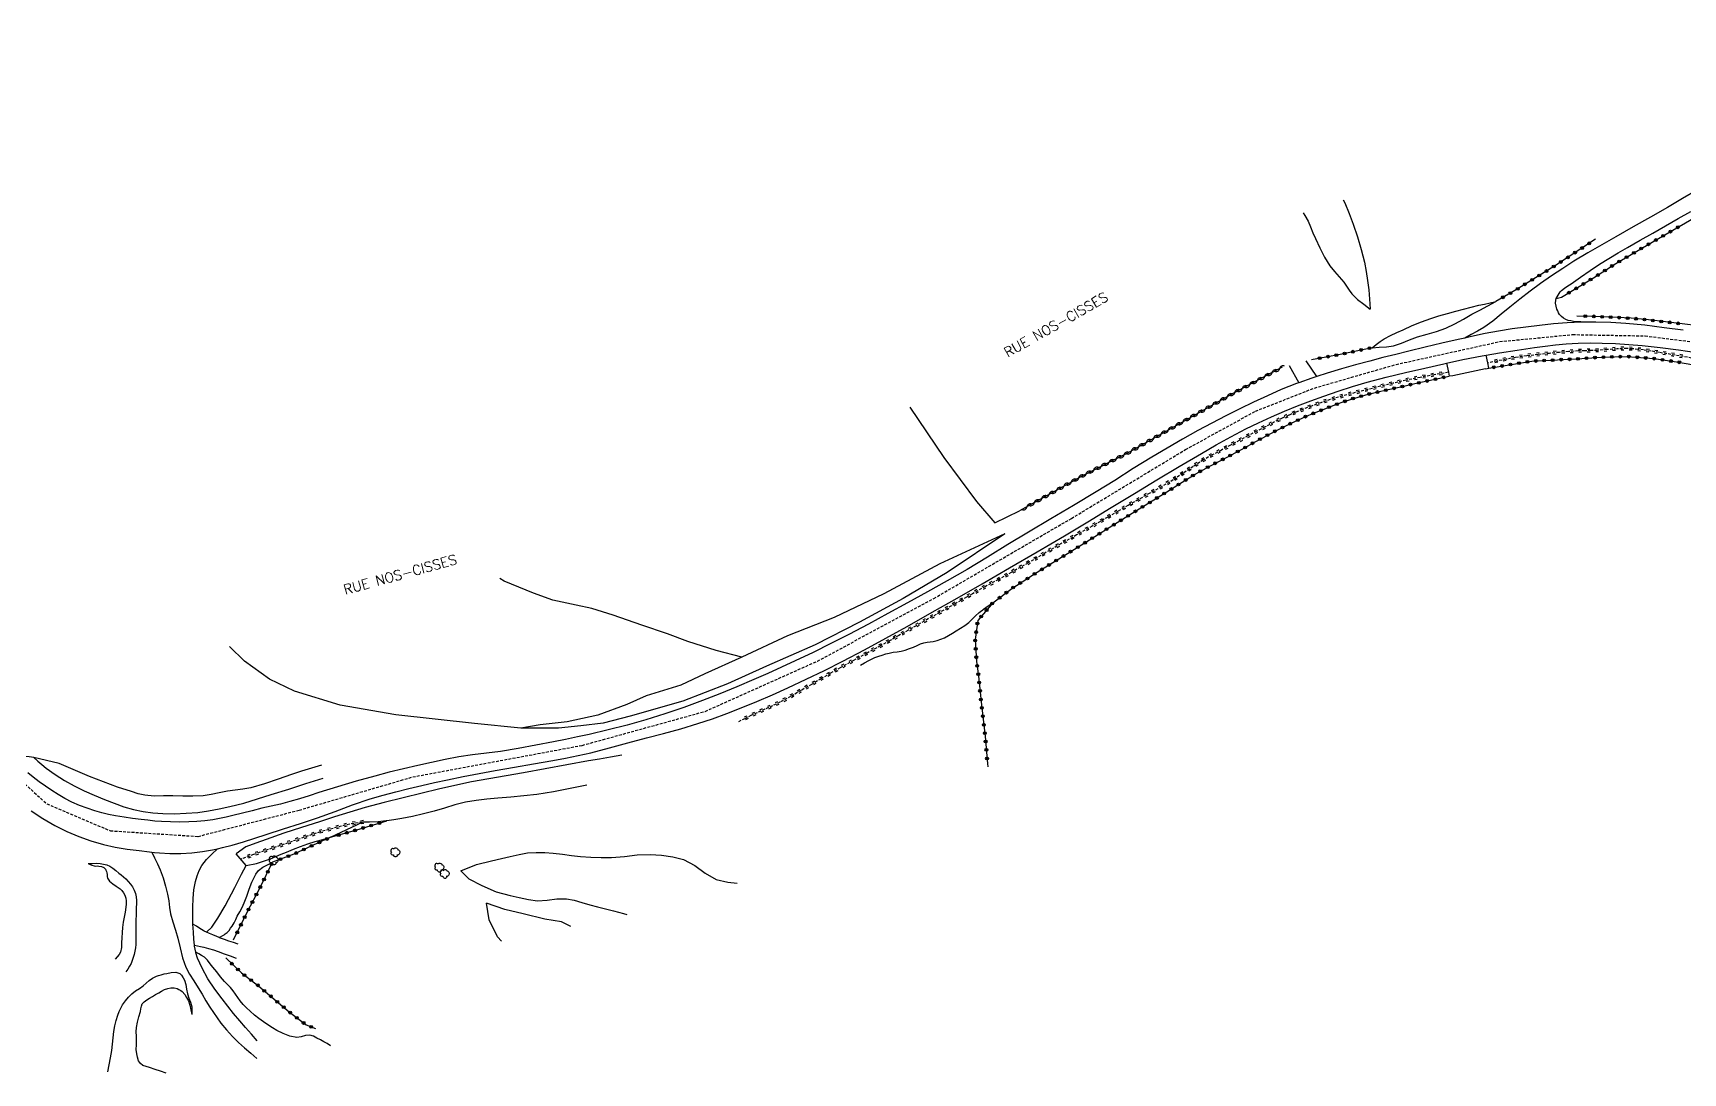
# Model space of a CAD drawing. Header units: millimetres. Extents: x 216000 to 217000, y 109000 to 110001.
# Drawn here: x 216363.3 to 216655.4, y 109327.4 to 109511.6 of the extents above; entities that cross this region are included whole.
import ezdxf

# ---------------------------------------------------------------- set-up
doc = ezdxf.new("R2010")
doc.units = ezdxf.units.MM
doc.linetypes.add('DASHED', pattern=[0.75, 0.5, -0.25])
doc.layers.get('0').update_dxf_attribs({"linetype": 'CONTINUOUS'})
for name, color, linetype in [('W0001', 6, 'DASHED'), ('W0008', 7, 'CONTINUOUS'), ('W0017', 7, 'CONTINUOUS'), ('W0071', 7, 'CONTINUOUS'), ('W0120', 7, 'CONTINUOUS'), ('W0211', 2, 'CONTINUOUS'), ('W0214', 2, 'CONTINUOUS'), ('W0220', 5, 'DASHED'), ('W0300', 7, 'CONTINUOUS'), ('W0310', 3, 'CONTINUOUS'), ('W0322', 7, 'CONTINUOUS'), ('W0323', 7, 'CONTINUOUS'), ('W0330', 7, 'CONTINUOUS'), ('W0989', 7, 'CONTINUOUS')]:
    doc.layers.add(name, color=color, linetype=linetype)
doc.styles.get("Standard").update_dxf_attribs({"font": 'romans.shx', "width": 0.85})

# ---------------------------------------------------------------- blocks, each defined once
blk = doc.blocks.new('T300')
for p, q in [((-0.8, 0.51), (-0.86, 0.34)), ((-0.86, 0.34), (-0.86, 0.17)), ((-0.86, 0.17), (-0.74, 0.06)), ((-0.69, 0.63), (-0.8, 0.51)), ((-0.8, -0.06), (-0.74, 0.06)), ((-0.74, 0.06), (-0.69, 0.11)), ((-0.57, 0.69), (-0.69, 0.63)), ((-0.46, 0.69), (-0.57, 0.69)), ((-0.29, 0.63), (-0.46, 0.69)), ((-0.29, 0.63), (-0.17, 0.74)), ((-0.23, 0.57), (-0.29, 0.63)), ((-0.17, 0.74), (-0.06, 0.8)), ((-0.06, 0.8), (0.06, 0.8)), ((0.06, 0.8), (0.23, 0.74)), ((0.23, 0.74), (0.34, 0.63)), ((0.34, 0.63), (0.4, 0.51)), ((0.46, 0.46), (0.34, 0.46)), ((0.4, 0.51), (0.4, 0.46)), ((0.57, 0.4), (0.46, 0.46)), ((0.57, 0.4), (0.69, 0.29)), ((0.69, 0.29), (0.74, 0.17)), ((0.74, 0.06), (0.69, -0.17)), ((0.74, 0.17), (0.74, 0.06)), ((-0.8, -0.17), (-0.8, -0.06)), ((-0.8, -0.23), (-0.8, -0.17)), ((-0.74, -0.34), (-0.8, -0.23)), ((-0.69, -0.4), (-0.74, -0.34)), ((-0.51, -0.46), (-0.69, -0.4)), ((-0.4, -0.46), (-0.51, -0.46)), ((-0.4, -0.46), (-0.34, -0.46)), ((-0.34, -0.46), (-0.34, -0.4)), ((-0.34, -0.51), (-0.34, -0.46)), ((-0.29, -0.63), (-0.34, -0.51)), ((-0.17, -0.74), (-0.29, -0.63)), ((-0.06, -0.8), (-0.17, -0.74)), ((0.06, -0.8), (-0.06, -0.8)), ((0.17, -0.74), (0.06, -0.8)), ((0.23, -0.69), (0.17, -0.74)), ((0.29, -0.46), (0.23, -0.46)), ((0.29, -0.63), (0.23, -0.69)), ((0.46, -0.4), (0.29, -0.46)), ((0.34, -0.51), (0.29, -0.63)), ((0.34, -0.51), (0.34, -0.46)), ((0.57, -0.34), (0.46, -0.4)), ((0.63, -0.29), (0.57, -0.34)), ((0.69, -0.17), (0.63, -0.29))]:
    blk.add_line(p, q)
blk = doc.blocks.new('t322o')
at = {"color": 0, "linetype": 'Continuous'}
for radius in [0.25, 0.15]:
    blk.add_circle((0, 0), radius, dxfattribs=at)
blk = doc.blocks.new('t323o')
at = {"color": 0, "linetype": 'Continuous'}
for radius in [0.25, 0.15]:
    blk.add_circle((0, 0), radius, dxfattribs=at)
blk = doc.blocks.new('t310o')
at = {"color": 0, "linetype": 'Continuous'}
for centre, start, end in [((-0.5, 0.38), 216.8699, 323.1304), ((0.5, -0.37), 36.8699, 143.1303)]:
    blk.add_arc(centre, 0.625, start, end, dxfattribs=at)
blk = doc.blocks.new('t220o')
at = {"color": 0, "linetype": 'Continuous'}
for p, q in [((-0.25, 0.25), (0.25, 0.25)), ((-0.25, -0.25), (0.25, -0.25))]:
    blk.add_line(p, q, dxfattribs=at)

msp = doc.modelspace()

# ---------------------------------------------------------------- linework, layer by layer
at = {"layer": 'W0001'}
msp.add_lwpolyline([(216356.9, 109383.16), (216365.76, 109375.07), (216377.02, 109370.31), (216392.53, 109369.31), (216410.41, 109373.96), (216430.54, 109379.85), (216460.55, 109385.44), (216482.32, 109391.46), (216502.2, 109400.36), (216522.78, 109411.45), (216547.16, 109425.63), (216567.36, 109437.82), (216579.73, 109444.61), (216590.16, 109448.72), (216604.62, 109452.89), (216622.97, 109456.94), (216635.89, 109458.18), (216648.71, 109457.95), (216665.45, 109455.85)], dxfattribs=at)
at = {"layer": 'W0008'}
for points in [[(216655.46, 109458.97), (216652.07, 109459.4), (216648.68, 109459.82), (216645.28, 109460.13), (216642.65, 109460.3), (216640.01, 109460.4), (216637.98, 109460.4), (216637.37, 109460.4), (216634.93, 109460.28), (216632.48, 109460.06), (216630.05, 109459.8), (216627.61, 109459.52), (216625.17, 109459.19), (216622.75, 109458.8), (216620.38, 109458.35), (216618.01, 109457.84), (216616.79, 109457.57), (216615.65, 109457.32), (216612.72, 109456.65), (216609.8, 109455.95), (216606.89, 109455.23), (216604.58, 109454.67), (216602.28, 109454.1), (216599.99, 109453.5), (216597.47, 109452.82), (216594.95, 109452.12), (216592.46, 109451.36), (216590.63, 109450.76), (216589.72, 109450.46), (216587.41, 109449.64), (216587, 109449.5), (216584.31, 109448.44), (216581.85, 109447.36), (216579.41, 109446.2), (216576.99, 109445.01), (216574.49, 109443.77), (216572.01, 109442.51), (216569.55, 109441.2), (216566.81, 109439.67), (216564.1, 109438.09), (216561.41, 109436.48), (216558.1, 109434.45), (216554.82, 109432.37), (216551.53, 109430.31), (216547.54, 109427.93), (216543.53, 109425.57), (216539.53, 109423.2), (216535.92, 109420.98), (216532.31, 109418.75), (216528.67, 109416.57), (216525.18, 109414.57), (216521.66, 109412.62), (216518.13, 109410.68), (216514.68, 109408.78), (216511.23, 109406.9), (216507.75, 109405.06), (216504.59, 109403.46), (216501.42, 109401.9), (216498.23, 109400.38), (216495.81, 109399.27), (216493.38, 109398.19), (216490.95, 109397.12), (216487.93, 109395.83), (216484.89, 109394.57), (216481.84, 109393.37), (216478.52, 109392.16), (216475.17, 109391.02), (216471.79, 109389.96), (216468.48, 109389.04), (216465.14, 109388.19), (216461.8, 109387.35)], [(216629.15, 109455.9), (216631.01, 109456.12), (216632.87, 109456.35), (216634.73, 109456.52), (216636.87, 109456.64), (216639.01, 109456.7), (216641.14, 109456.69), (216643.49, 109456.6), (216645.83, 109456.44), (216648.17, 109456.23), (216651.4, 109455.88), (216654.62, 109455.46), (216657.84, 109455.01)], [(216462.08, 109384.11), (216465.36, 109384.99), (216468.64, 109385.86), (216471.92, 109386.75), (216474.96, 109387.56), (216478.01, 109388.38), (216481.02, 109389.29), (216483.6, 109390.16), (216486.16, 109391.1), (216488.7, 109392.09), (216491.47, 109393.22), (216494.21, 109394.41), (216496.93, 109395.64), (216500.21, 109397.15), (216503.45, 109398.72), (216506.68, 109400.34), (216510.51, 109402.34), (216514.3, 109404.41), (216518.08, 109406.51), (216522.51, 109409), (216526.93, 109411.53), (216531.35, 109414.07), (216536.21, 109416.88), (216541.07, 109419.69), (216545.91, 109422.54), (216550.06, 109425.03), (216554.2, 109427.54), (216558.34, 109430.05), (216562.27, 109432.44), (216566.21, 109434.82), (216570.18, 109437.15), (216572.77, 109438.63), (216575.37, 109440.09), (216578.01, 109441.47), (216580.27, 109442.57), (216582.56, 109443.6), (216584.86, 109444.6), (216587.18, 109445.54), (216589.52, 109446.45), (216591.87, 109447.3), (216594.39, 109448.17), (216596.94, 109448.99), (216599.5, 109449.76), (216602.89, 109450.66), (216606.31, 109451.46), (216609.74, 109452.24), (216613.1, 109453.01), (216613.58, 109453.12), (216616.47, 109453.76), (216619.86, 109454.44), (216620.56, 109454.56), (216622.95, 109454.97), (216626.05, 109455.43), (216629.15, 109455.9)], [(216461.8, 109387.35), (216459.69, 109386.92), (216457.58, 109386.49), (216455.46, 109386.07), (216452.34, 109385.46), (216449.22, 109384.88), (216446.08, 109384.36), (216443.61, 109384.05), (216441.14, 109383.77), (216438.68, 109383.42), (216436.26, 109382.96), (216433.84, 109382.43), (216431.43, 109381.87), (216428.9, 109381.28), (216426.37, 109380.66), (216423.85, 109380.01), (216420.53, 109379.08), (216417.23, 109378.08), (216413.93, 109377.06), (216412.21, 109376.51), (216410.5, 109375.97), (216408.76, 109375.48)], [(216404.62, 109369.67), (216407.65, 109370.64), (216410.68, 109371.62), (216413.71, 109372.62), (216416.8, 109373.74), (216419.88, 109374.89), (216423, 109375.95), (216425.28, 109376.6), (216427.57, 109377.21), (216429.87, 109377.79), (216432.13, 109378.33), (216434.4, 109378.84), (216436.67, 109379.33), (216439.49, 109379.91), (216442.31, 109380.47), (216445.13, 109381.01), (216448.54, 109381.59), (216451.95, 109382.15), (216455.36, 109382.75), (216457.6, 109383.19), (216459.84, 109383.65), (216462.08, 109384.11)], [(216408.76, 109375.48), (216407.13, 109375.04), (216405.48, 109374.68), (216403.84, 109374.31), (216402.12, 109373.87), (216400.42, 109373.42), (216398.7, 109372.99), (216397.53, 109372.72), (216396.35, 109372.46), (216395.17, 109372.24), (216393.75, 109372.07), (216392.33, 109371.96), (216390.9, 109371.89), (216389.29, 109371.86), (216387.67, 109371.88), (216386.05, 109371.95), (216384.86, 109372.04), (216383.66, 109372.16), (216382.47, 109372.3), (216380.96, 109372.48), (216379.44, 109372.7), (216377.94, 109372.96), (216376.71, 109373.22), (216375.48, 109373.51), (216374.27, 109373.85), (216372.89, 109374.29), (216371.52, 109374.81), (216370.19, 109375.39), (216368.98, 109376.02), (216367.79, 109376.72), (216366.63, 109377.45), (216365.51, 109378.19), (216364.4, 109378.96), (216363.34, 109379.78), (216362.42, 109380.56)], [(216363.02, 109373.83), (216365.05, 109372.49), (216367.16, 109371.27), (216369.33, 109370.19), (216371.43, 109369.29), (216373.58, 109368.5), (216375.78, 109367.86), (216377.87, 109367.4), (216379.99, 109367.07), (216382.12, 109366.8), (216383.92, 109366.57), (216384.33, 109366.52), (216384.82, 109366.47), (216385.74, 109366.38), (216387.55, 109366.28), (216389.48, 109366.29), (216391.41, 109366.41), (216393.32, 109366.63), (216395.09, 109366.93), (216395.98, 109367.13), (216396.84, 109367.32), (216398.58, 109367.76), (216400.6, 109368.35), (216402.61, 109369.01), (216404.62, 109369.67)]]:
    msp.add_lwpolyline(points, dxfattribs=at)
at = {"layer": 'W0017'}
for points in [[(216590.63, 109450.76), (216588.72, 109453.51)], [(216585.73, 109452.69), (216587.41, 109449.64)], [(216399.61, 109350.24), (216398.81, 109350.51), (216398.01, 109350.78), (216397.22, 109351.06), (216396.52, 109351.32), (216396.26, 109351.42), (216395.84, 109351.59), (216395.15, 109351.87), (216394.58, 109352.11), (216394.01, 109352.37), (216393.64, 109352.56), (216393.46, 109352.65), (216392.84, 109353.01), (216392.24, 109353.39), (216391.64, 109353.78)], [(216391.9, 109350.04), (216392.45, 109349.94), (216393, 109349.84), (216393.54, 109349.72), (216394.41, 109349.48), (216395.27, 109349.21), (216396.12, 109348.91), (216397.17, 109348.54), (216398.22, 109348.15), (216399.27, 109347.76)]]:
    msp.add_lwpolyline(points, dxfattribs=at)
at = {"layer": 'W0071'}
for points in [[(216657.98, 109483.83), (216655.35, 109482.26), (216652.71, 109480.71), (216649.65, 109478.97), (216646.58, 109477.25), (216643.51, 109475.52), (216641.04, 109474.1), (216638.57, 109472.68), (216636.13, 109471.2), (216634.13, 109469.91), (216632.15, 109468.59), (216630.21, 109467.23), (216628.37, 109465.85), (216626.57, 109464.45), (216624.76, 109463.03), (216623.25, 109461.8), (216621.74, 109460.56), (216620.16, 109459.43), (216619.05, 109458.78), (216617.92, 109458.18), (216616.79, 109457.57)], [(216637.98, 109460.4), (216637.33, 109460.41), (216636.67, 109460.43), (216636.02, 109460.5), (216635.56, 109460.59), (216635.1, 109460.7), (216634.67, 109460.87), (216634.26, 109461.1), (216633.89, 109461.39), (216633.57, 109461.73), (216633.39, 109462.03), (216633.24, 109462.36), (216633.12, 109462.71), (216632.97, 109463.22), (216632.88, 109463.75), (216632.9, 109464.27), (216633, 109464.58), (216633.15, 109464.89), (216633.32, 109465.18), (216633.5, 109465.46), (216633.71, 109465.73), (216633.94, 109465.99), (216634.46, 109466.43), (216635.05, 109466.81), (216635.63, 109467.19), (216637.3, 109468.35), (216638.97, 109469.51), (216640.66, 109470.63), (216642.29, 109471.65), (216643.93, 109472.64), (216645.59, 109473.62), (216647.82, 109474.91), (216650.06, 109476.17), (216652.31, 109477.44), (216654.55, 109478.71), (216656.79, 109479.98)], [(216384.33, 109366.52), (216384.84, 109365.49), (216385.35, 109364.46), (216385.82, 109363.4), (216386.34, 109361.98), (216386.79, 109360.53), (216387.15, 109359.06), (216387.34, 109357.91), (216387.48, 109356.75), (216387.66, 109355.6), (216388.05, 109354.16), (216388.52, 109352.73), (216388.98, 109351.3), (216389.39, 109349.57), (216389.79, 109347.83), (216390.35, 109346.17), (216391.02, 109344.92), (216391.79, 109343.72), (216392.57, 109342.51), (216393.25, 109341.36), (216393.94, 109340.2), (216394.65, 109339.06), (216395.27, 109338.1), (216395.92, 109337.16), (216396.6, 109336.24), (216397.58, 109335.04), (216398.62, 109333.9), (216399.71, 109332.81), (216400.77, 109331.85), (216401.86, 109330.92), (216402.95, 109330)], [(216403.02, 109333.14), (216401.98, 109334.31), (216400.93, 109335.49), (216399.91, 109336.68), (216398.84, 109337.95), (216397.79, 109339.24), (216396.78, 109340.55), (216395.51, 109342.29), (216394.29, 109344.08), (216393.25, 109345.96), (216392.83, 109346.85), (216392.45, 109347.76), (216392.15, 109348.68), (216392.13, 109348.79), (216391.91, 109349.89), (216391.9, 109350.04), (216391.79, 109351.13), (216391.71, 109352.38), (216391.64, 109353.78), (216391.63, 109353.85), (216391.61, 109355.33), (216391.64, 109356.8), (216391.69, 109358.33), (216391.8, 109359.86), (216392.08, 109361.35), (216392.37, 109362.32), (216392.74, 109363.27), (216393.19, 109364.17), (216394.01, 109365.22), (216394.99, 109366.18), (216395.98, 109367.13)]]:
    msp.add_lwpolyline(points, dxfattribs=at)
at = {"layer": 'W0120'}
for points in [[(216621.06, 109452.25), (216620.86, 109453.17), (216620.56, 109454.56)], [(216613.58, 109453.12), (216613.89, 109451.51), (216614.02, 109450.81)], [(216363.49, 109383.31), (216362.64, 109383.39), (216361.07, 109383.54)], [(216401.08, 109364.19), (216399.31, 109366.21)]]:
    msp.add_lwpolyline(points, dxfattribs=at)
at = {"layer": 'W0211'}
for points in [[(216588.21, 109479.72), (216588.5, 109479.26), (216589.04, 109478.27), (216589.51, 109477.26), (216589.91, 109476.22), (216590.35, 109475.19), (216591.12, 109473.53), (216591.96, 109471.9), (216592.93, 109470.36), (216593.73, 109469.37), (216594.58, 109468.42), (216595.4, 109467.44), (216595.87, 109466.75), (216596.32, 109466.04), (216596.82, 109465.37), (216597.81, 109464.4), (216598.93, 109463.55), (216600.05, 109462.69)], [(216600.38, 109455.86), (216601.65, 109455.95), (216602.92, 109456.03), (216604.17, 109456.21), (216605.61, 109456.65), (216607.02, 109457.23), (216608.44, 109457.78), (216610.12, 109458.27), (216611.8, 109458.74), (216613.44, 109459.32), (216615.01, 109460.07), (216616.54, 109460.93), (216618.06, 109461.78), (216619.46, 109462.53), (216620.86, 109463.28), (216622.27, 109464.03)], [(216633, 109464.58), (216633.94, 109464.82)], [(216535.36, 109422.88), (216523.87, 109417.6), (216513.93, 109412.29), (216505.17, 109408.08), (216496.88, 109404.82), (216488.79, 109401.04), (216482.23, 109398.09), (216478.01, 109396.11), (216471.88, 109394.19), (216468.46, 109392.68), (216463.29, 109390.8), (216457.88, 109389.63), (216453.09, 109389.08), (216449.67, 109388.48)], [(216488.79, 109401.04), (216484.25, 109402.26), (216479.25, 109403.82), (216475.62, 109405.17), (216471.1, 109406.74), (216466.01, 109408.47), (216462.26, 109409.68), (216459.45, 109410.24), (216455.37, 109411.14), (216451.91, 109412.38), (216446.76, 109414.53), (216445.99, 109415.01)], [(216509.83, 109399.65), (216510.55, 109400.06), (216511.28, 109400.48), (216512.02, 109400.84), (216512.37, 109400.97), (216512.73, 109401.09), (216513.08, 109401.21), (216513.68, 109401.42), (216514.28, 109401.62), (216514.89, 109401.79), (216515.59, 109401.92), (216516.31, 109401.99), (216517.01, 109402.11), (216517.75, 109402.32), (216518.48, 109402.58), (216519.2, 109402.85), (216519.82, 109403.12), (216520.42, 109403.4), (216521.04, 109403.62), (216521.59, 109403.71), (216522.15, 109403.75), (216522.7, 109403.83), (216523.38, 109404), (216524.05, 109404.23), (216524.7, 109404.5), (216525.4, 109404.87), (216526.08, 109405.28), (216526.76, 109405.71), (216527.51, 109406.18), (216528.26, 109406.66), (216528.97, 109407.18), (216529.6, 109407.76), (216530.19, 109408.37), (216530.81, 109408.96), (216531.06, 109409.15), (216531.45, 109409.44), (216531.6, 109409.56), (216532.42, 109410.12), (216533.24, 109410.68)], [(216467.54, 109383.7), (216465.58, 109383.36), (216463.61, 109383.02), (216461.65, 109382.67), (216457.82, 109381.97), (216453.99, 109381.26), (216450.16, 109380.55), (216447.08, 109380.03), (216444, 109379.52), (216440.93, 109378.95), (216438.02, 109378.32), (216435.11, 109377.65), (216432.22, 109376.95), (216428.83, 109376.14), (216425.46, 109375.31), (216422.1, 109374.41), (216419.4, 109373.61), (216416.7, 109372.77), (216414.02, 109371.91), (216410.86, 109370.89), (216407.7, 109369.86), (216404.57, 109368.77), (216402.77, 109368.12), (216400.98, 109367.45), (216399.31, 109366.21)], [(216363.49, 109383.31), (216364.2, 109382.66), (216364.91, 109382.02), (216365.64, 109381.4), (216367.23, 109380.25), (216368.91, 109379.21), (216370.63, 109378.26), (216372.38, 109377.38), (216374.16, 109376.59), (216375.97, 109375.85), (216377.66, 109375.18), (216379.37, 109374.56), (216381.11, 109374.05), (216382.82, 109373.72), (216384.56, 109373.5), (216386.3, 109373.36), (216388.38, 109373.32), (216390.45, 109373.4), (216392.52, 109373.57), (216394.41, 109373.83), (216396.3, 109374.18), (216398.17, 109374.58), (216400.64, 109375.22), (216403.08, 109375.97), (216405.51, 109376.73), (216408.58, 109377.69), (216411.64, 109378.67), (216414.7, 109379.65)], [(216416, 109369.15), (216421.63, 109371.84)], [(216401.08, 109364.19), (216402.91, 109364.52), (216404.15, 109364.92), (216405.37, 109365.35), (216406.31, 109365.74), (216407.25, 109366.15), (216408.19, 109366.54), (216409.44, 109367.05), (216410.7, 109367.55), (216411.97, 109368), (216413.3, 109368.41), (216414.65, 109368.78), (216416, 109369.15)], [(216373.06, 109364.51), (216373.41, 109364.35), (216373.76, 109364.2), (216374.12, 109364.09), (216374.41, 109364.07), (216374.71, 109364.09), (216375, 109364.07), (216375.42, 109363.97), (216375.83, 109363.79), (216376.14, 109363.53), (216376.24, 109363.33), (216376.33, 109363.11), (216376.39, 109362.89), (216376.43, 109362.57), (216376.44, 109362.24), (216376.49, 109361.93), (216376.86, 109361.38), (216377.43, 109360.92), (216378.02, 109360.49), (216378.38, 109360.25), (216378.75, 109360.01), (216379.07, 109359.74), (216379.36, 109359.34), (216379.6, 109358.88), (216379.76, 109358.4), (216379.82, 109357.88), (216379.81, 109357.34), (216379.77, 109356.81), (216379.65, 109355.9), (216379.45, 109355.01), (216379.28, 109354.11), (216379.17, 109353.2), (216379.09, 109352.28), (216379.02, 109351.36), (216379.01, 109350.49), (216379.01, 109349.62), (216378.82, 109348.83), (216378.55, 109348.39), (216378.19, 109347.99), (216377.84, 109347.58)], [(216396.26, 109351.42), (216397.19, 109351.91), (216397.36, 109352.04), (216397.53, 109352.18), (216397.69, 109352.32), (216398.02, 109352.67), (216398.31, 109353.04), (216398.59, 109353.44), (216398.92, 109354.01), (216399.2, 109354.61), (216399.48, 109355.21), (216399.91, 109355.98), (216400.34, 109356.75), (216400.73, 109357.53), (216401.18, 109358.74), (216401.56, 109359.99), (216402.03, 109361.19), (216402.39, 109361.92), (216402.78, 109362.64), (216403.26, 109363.27), (216404, 109363.85), (216404.86, 109364.3), (216405.72, 109364.76)], [(216439.08, 109363.19), (216440.49, 109361.8), (216442.78, 109360.62), (216445.31, 109359.52), (216447.81, 109358.82)], [(216458.56, 109353.36), (216456.9, 109354.21), (216453.92, 109354.66), (216450.08, 109355.58), (216446.83, 109356.39), (216443.62, 109357.47)], [(216447.81, 109358.82), (216449.41, 109358.48), (216451.01, 109358.14), (216452.61, 109357.93), (216454.33, 109358), (216456.05, 109358.23), (216457.76, 109358.26), (216459.14, 109358), (216460.5, 109357.61), (216461.87, 109357.22), (216463.27, 109356.87), (216464.68, 109356.51), (216466.08, 109356.15), (216467.85, 109355.65), (216468.45, 109355.49)], [(216415.99, 109332.25), (216415.4, 109332.61), (216414.8, 109332.96), (216414.19, 109333.29), (216413.58, 109333.61), (216412.96, 109333.91), (216412.33, 109334.09), (216411.57, 109334.03), (216410.79, 109333.82), (216410.02, 109333.7), (216408.81, 109333.92), (216407.63, 109334.4), (216406.5, 109334.96), (216405.69, 109335.41), (216404.91, 109335.92), (216404.14, 109336.45), (216403.32, 109337.04), (216402.51, 109337.68), (216401.74, 109338.34), (216401.12, 109338.93), (216400.53, 109339.55), (216399.97, 109340.2), (216399.56, 109340.79), (216399.17, 109341.4), (216398.75, 109341.99), (216398.26, 109342.55), (216397.73, 109343.09), (216397.22, 109343.64), (216396.52, 109344.47), (216395.84, 109345.31), (216395.16, 109346.15), (216394.68, 109346.77), (216394.2, 109347.39), (216393.66, 109347.93), (216393.17, 109348.24), (216392.65, 109348.52), (216392.13, 109348.79)], [(216386.87, 109327.41), (216385.89, 109327.72), (216384.92, 109328.02), (216383.96, 109328.36), (216383.38, 109328.55), (216382.79, 109328.76), (216382.32, 109329.07), (216382.01, 109329.57), (216381.81, 109330.19), (216381.68, 109330.81), (216381.61, 109331.59), (216381.64, 109332.38), (216381.67, 109333.18), (216381.64, 109333.94), (216381.6, 109334.7), (216381.62, 109335.45), (216381.79, 109336.42), (216382.05, 109337.38), (216382.32, 109338.33), (216382.41, 109338.79), (216382.5, 109339.24), (216382.66, 109339.65), (216383.02, 109340.03), (216383.47, 109340.35), (216383.94, 109340.65), (216384.47, 109340.98), (216385.01, 109341.3), (216385.57, 109341.6), (216386.09, 109341.9), (216386.61, 109342.18), (216387.16, 109342.38), (216387.72, 109342.47), (216388.31, 109342.48), (216388.85, 109342.37), (216389.16, 109342.22), (216389.46, 109342.03), (216389.74, 109341.82), (216390.17, 109341.33), (216390.52, 109340.76), (216390.82, 109340.17), (216391.08, 109339.4), (216391.25, 109338.59), (216391.43, 109337.78)]]:
    msp.add_lwpolyline(points, dxfattribs=at)
at = {"layer": 'W0214'}
for points in [[(216595.27, 109482.04), (216595.57, 109481.5), (216596.32, 109479.62), (216597.01, 109477.73), (216597.8, 109475.51), (216598.48, 109473.26), (216599.04, 109470.99), (216599.35, 109469.37), (216599.59, 109467.74), (216599.78, 109466.1), (216599.85, 109465.28), (216599.9, 109464.45), (216599.97, 109463.62), (216599.99, 109463.31), (216600.02, 109463), (216600.05, 109462.69)], [(216600.38, 109455.86), (216601.09, 109456.4), (216601.8, 109456.93), (216602.53, 109457.43), (216603.62, 109458.03), (216604.75, 109458.55), (216605.89, 109459.05), (216607.49, 109459.76), (216609.12, 109460.42), (216610.76, 109461.02), (216612.23, 109461.49), (216613.72, 109461.91), (216615.21, 109462.32), (216616.57, 109462.68), (216617.93, 109463.04), (216619.29, 109463.37), (216620.28, 109463.59), (216621.28, 109463.81), (216622.27, 109464.03)], [(216535.36, 109422.88), (216525.17, 109416.03), (216517.36, 109411.47), (216509.64, 109407.24), (216501.78, 109403.26), (216493.18, 109399.46), (216486.27, 109396.34), (216478.34, 109393.28), (216469.01, 109390.63), (216464.25, 109389.35), (216460.33, 109388.88)], [(216460.33, 109388.88), (216456.35, 109388.5), (216449.67, 109388.48), (216441.47, 109389.33), (216427.55, 109390.82), (216417.69, 109392.54), (216409.61, 109395.02), (216405.17, 109397.14), (216400.75, 109400.34), (216398.08, 109402.95)], [(216414.38, 109381.95), (216412.62, 109381.4), (216410.86, 109380.85), (216409.11, 109380.3), (216406.7, 109379.46), (216404.3, 109378.61), (216401.86, 109377.93), (216400.49, 109377.7), (216399.11, 109377.51), (216397.73, 109377.31), (216396.29, 109377.03), (216394.86, 109376.73), (216393.42, 109376.51), (216391.64, 109376.43), (216389.85, 109376.46), (216388.06, 109376.51), (216386.4, 109376.48), (216384.75, 109376.45), (216383.12, 109376.6), (216381.94, 109376.87), (216380.77, 109377.24), (216378.29, 109378.01), (216373.34, 109379.93), (216367.95, 109382.23), (216363.49, 109383.31)], [(216461.35, 109378.38), (216458.4, 109377.8), (216455.46, 109377.22), (216452.5, 109376.74), (216450.21, 109376.49), (216447.91, 109376.29), (216445.61, 109376.08), (216443.69, 109375.88), (216441.77, 109375.66), (216439.88, 109375.35), (216438.02, 109374.88), (216436.17, 109374.31), (216434.32, 109373.77), (216432.43, 109373.3), (216430.52, 109372.86), (216428.6, 109372.49), (216427.22, 109372.25), (216425.97, 109372.07), (216425.83, 109372.05), (216424.44, 109371.89), (216422.91, 109371.84), (216421.63, 109371.84)], [(216439.08, 109363.19), (216441.86, 109364.31), (216444.46, 109364.97), (216446.27, 109365.38), (216447.82, 109365.73), (216449.36, 109366.13), (216450.88, 109366.42), (216452.39, 109366.49), (216453.91, 109366.45), (216455.43, 109366.35), (216457.04, 109366.17), (216458.64, 109365.94), (216460.24, 109365.75), (216462.07, 109365.63), (216463.9, 109365.57), (216465.73, 109365.57), (216468.01, 109365.75), (216470.29, 109366.03), (216472.56, 109366.12), (216474.57, 109365.99), (216476.58, 109365.72), (216478.5, 109365.21), (216480.46, 109364.15), (216482.32, 109362.79), (216484.28, 109361.69), (216486.31, 109361.22), (216487.96, 109361.04)], [(216373.06, 109364.51), (216373.78, 109364.54), (216374.51, 109364.57), (216375.23, 109364.52), (216375.8, 109364.41), (216376.37, 109364.26), (216376.91, 109364.05), (216377.48, 109363.7), (216378.01, 109363.27), (216378.52, 109362.83), (216378.94, 109362.5), (216379.34, 109362.16), (216379.73, 109361.8), (216380.16, 109361.35), (216380.57, 109360.88), (216380.92, 109360.37), (216381.21, 109359.81), (216381.45, 109359.21), (216381.6, 109358.6), (216381.66, 109357.99), (216381.64, 109357.37), (216381.61, 109356.74), (216381.59, 109355.55), (216381.55, 109354.37), (216381.52, 109353.18), (216381.52, 109352.71), (216381.51, 109352.23), (216381.51, 109351.76), (216381.53, 109351.24), (216381.55, 109350.72), (216381.54, 109350.2), (216381.47, 109349.59), (216381.36, 109348.99), (216381.22, 109348.39), (216381.07, 109347.86), (216380.9, 109347.33), (216380.69, 109346.82), (216380.41, 109346.31), (216380.1, 109345.81), (216379.78, 109345.31)], [(216394.01, 109352.37), (216394.96, 109353.25), (216396.04, 109354.86), (216397.33, 109357.04), (216399.07, 109360.29), (216400.24, 109362.61), (216401.08, 109364.19)], [(216446.25, 109350.76), (216445.57, 109351.5), (216444.07, 109354.56), (216443.62, 109357.47)], [(216376.54, 109327.62), (216376.8, 109328.87), (216377.06, 109330.12), (216377.28, 109331.38), (216377.4, 109332.51), (216377.49, 109333.65), (216377.64, 109334.78), (216377.83, 109335.76), (216378.06, 109336.73), (216378.36, 109337.67), (216378.6, 109338.28), (216378.87, 109338.88), (216379.19, 109339.46), (216379.67, 109340.17), (216380.23, 109340.84), (216380.83, 109341.45), (216381.48, 109341.94), (216382.17, 109342.39), (216382.85, 109342.85), (216383.37, 109343.32), (216383.89, 109343.8), (216384.45, 109344.21), (216384.8, 109344.39), (216385.17, 109344.54), (216385.55, 109344.67), (216386.02, 109344.82), (216386.51, 109344.95), (216386.99, 109345.05), (216387.8, 109345.19), (216388.62, 109345.25), (216389.3, 109345.05), (216389.63, 109344.72), (216389.9, 109344.29), (216390.13, 109343.83), (216390.36, 109343.07), (216390.48, 109342.26), (216390.64, 109341.46), (216390.92, 109340.69), (216391.23, 109339.93), (216391.42, 109339.14), (216391.45, 109338.69), (216391.44, 109338.23), (216391.43, 109337.78)]]:
    msp.add_lwpolyline(points, dxfattribs=at)
at = {"layer": 'W0220'}
for points in [[(216656.95, 109454.03), (216654.75, 109454.41), (216652.56, 109454.79), (216651.18, 109455.02), (216649.81, 109455.24), (216648.43, 109455.46), (216647.45, 109455.56), (216646.47, 109455.65), (216645.49, 109455.7), (216643.76, 109455.66), (216642.02, 109455.51), (216640.28, 109455.38), (216639.15, 109455.35), (216638.02, 109455.32), (216636.89, 109455.28), (216635.19, 109455.17), (216633.5, 109455.03), (216631.8, 109454.86), (216629.78, 109454.65), (216627.76, 109454.41), (216625.75, 109454.11), (216624.12, 109453.82), (216622.49, 109453.5), (216620.86, 109453.17)], [(216613.89, 109451.51), (216611.39, 109451.06), (216608.89, 109450.6), (216606.4, 109450.1), (216604.14, 109449.59), (216601.89, 109449.03), (216599.64, 109448.46), (216597.39, 109447.9), (216595.16, 109447.32), (216592.95, 109446.66), (216591.3, 109446.12), (216589.67, 109445.53), (216588.05, 109444.9), (216586.84, 109444.42), (216585.63, 109443.91), (216584.44, 109443.37), (216582.93, 109442.63), (216581.45, 109441.84), (216579.96, 109441.05), (216578.41, 109440.23), (216576.86, 109439.41), (216575.3, 109438.58), (216573.7, 109437.73), (216572.09, 109436.88), (216570.51, 109435.98), (216568.71, 109434.83), (216566.94, 109433.62), (216565.16, 109432.44), (216563.11, 109431.24), (216561.03, 109430.09), (216558.95, 109428.93), (216557.16, 109427.9), (216555.38, 109426.87), (216553.58, 109425.85), (216550.83, 109424.27), (216548.06, 109422.7), (216545.3, 109421.13), (216542.38, 109419.43), (216539.45, 109417.73), (216536.51, 109416.05), (216534.22, 109414.79), (216531.92, 109413.56), (216529.64, 109412.29), (216528.61, 109411.7), (216527.58, 109411.11), (216526.56, 109410.51), (216525.21, 109409.76), (216523.87, 109409), (216522.53, 109408.25), (216521.09, 109407.43), (216519.65, 109406.61), (216518.2, 109405.79), (216516.59, 109404.88), (216514.97, 109403.97), (216513.35, 109403.07), (216510.97, 109401.77), (216508.59, 109400.49), (216506.22, 109399.18), (216504.52, 109398.21), (216502.83, 109397.22), (216501.13, 109396.24), (216499.29, 109395.16), (216497.44, 109394.08), (216495.55, 109393.07), (216494.21, 109392.43), (216492.86, 109391.83), (216491.51, 109391.22), (216490.42, 109390.7), (216489.32, 109390.16), (216488.23, 109389.63)], [(216421.63, 109371.84), (216419.38, 109371.5), (216414.14, 109370.13), (216407.08, 109367.7), (216402.37, 109366.1), (216400.13, 109365.27)]]:
    msp.add_lwpolyline(points, dxfattribs=at)
at = {"layer": 'W0310'}
msp.add_lwpolyline([(216584.45, 109452.39), (216575.99, 109447.88), (216567.93, 109443.34), (216557.11, 109437.2), (216549.35, 109433.31), (216537.96, 109426.95)], dxfattribs=at)
at = {"layer": 'W0322'}
for points in [[(216633.94, 109464.82), (216639.6, 109468.23), (216643.52, 109470.76), (216649.97, 109474.55), (216659.55, 109480.09), (216669.69, 109485.94), (216679.03, 109491.45), (216688.41, 109496.79), (216694.62, 109500.37), (216700.7, 109503.72), (216707.11, 109507.45), (216710.49, 109509.45), (216716.99, 109511.59)], [(216620.48, 109452.09), (216621.06, 109452.25), (216628.65, 109453.48), (216636.61, 109453.87), (216641.03, 109454.18), (216645.52, 109454.3), (216650.28, 109453.93), (216654.27, 109453.36), (216658.7, 109452.57), (216663.31, 109452.01), (216672.18, 109450.35), (216676.64, 109449.33), (216681.55, 109448.42), (216689.76, 109446.67), (216693.99, 109445.58), (216698.91, 109444.33), (216707.67, 109442.15), (216712.95, 109440.49), (216717.54, 109439.23), (216721.22, 109438.22), (216726.2, 109436.95), (216730.09, 109435.96)], [(216533.24, 109410.68), (216536.6, 109413.22), (216541.07, 109416.08), (216548.47, 109420.64), (216557.16, 109426.07), (216564.5, 109430.61), (216566.02, 109431.57), (216567.53, 109432.53), (216569.06, 109433.46), (216571.76, 109434.96), (216574.51, 109436.38), (216577.24, 109437.82), (216578.46, 109438.5), (216579.67, 109439.19), (216580.9, 109439.86), (216583.45, 109441.21), (216586.04, 109442.49), (216588.66, 109443.68), (216590.03, 109444.25), (216591.4, 109444.8), (216592.78, 109445.33), (216594.1, 109445.83), (216595.42, 109446.32), (216596.75, 109446.77), (216599.71, 109447.62), (216602.72, 109448.32), (216605.73, 109448.99), (216608.49, 109449.62), (216611.26, 109450.21), (216614.02, 109450.81)]]:
    msp.add_lwpolyline(points, dxfattribs=at)
at = {"layer": 'W0323'}
for points in [[(216639.92, 109475.06), (216632.86, 109470.42), (216626.07, 109466.24), (216622.27, 109464.03)], [(216672.68, 109458.11), (216665.04, 109458.88), (216657.67, 109459.8), (216649.92, 109460.71), (216646.25, 109461.07), (216640.01, 109461.39), (216636.63, 109461.47)], [(216600.38, 109455.86), (216594.74, 109454.67), (216589.63, 109453.71)], [(216614.66, 109450.85), (216614.02, 109450.81)], [(216533.24, 109410.68), (216530.58, 109407.55), (216530.09, 109404.21), (216530.37, 109400.26), (216530.72, 109397.7), (216531.23, 109392.61), (216531.9, 109386.98), (216532.3, 109382.2), (216532.36, 109381.64)], [(216416, 109369.15), (216420.65, 109370.47), (216425.97, 109372.07)], [(216416, 109369.15), (216412.82, 109367.71), (216409.47, 109366.16), (216405.72, 109364.76)], [(216398.83, 109350.97), (216401.22, 109355.92), (216403.54, 109360.29), (216405.72, 109364.76)], [(216397.43, 109347.8), (216400.21, 109345.16), (216403.27, 109342.82), (216408.68, 109338.24), (216411.65, 109335.94), (216413.33, 109335.27)]]:
    msp.add_lwpolyline(points, dxfattribs=at)
at = {"layer": 'W0330'}
for points in [[(216620.48, 109452.09), (216614.66, 109450.85)], [(216518.54, 109445.33), (216524.59, 109436.43), (216530.34, 109428.64), (216533.6, 109424.86), (216537.96, 109426.95)]]:
    msp.add_lwpolyline(points, dxfattribs=at)

# ---------------------------------------------------------------- block references
at = {"layer": 'W0220'}
for p, rotation in [((216622.34, 109453.47), 191.2625190252384), ((216623.81, 109453.76), 191.2625190249418), ((216625.28, 109454.03), 190.1441120751862), ((216626.76, 109454.26), 188.2936559697628), ((216628.25, 109454.47), 186.8908863254702), ((216629.74, 109454.65), 186.8908863254702), ((216631.23, 109454.8), 186.0163846800209), ((216632.72, 109454.95), 185.556689516158), ((216634.22, 109455.09), 184.8502502246198), ((216635.71, 109455.2), 183.635082040772), ((216637.21, 109455.29), 182.0798007953572), ((216638.71, 109455.34), 181.2167185831557), ((216640.21, 109455.38), 181.7740808589875), ((216641.7, 109455.48), 184.2121076657374), ((216643.2, 109455.61), 184.9654729919345), ((216644.7, 109455.68), 181.4848691401641), ((216646.19, 109455.66), 176.6678481824098), ((216647.69, 109455.53), 174.6895024526991), ((216649.18, 109455.34), 170.7538872544779), ((216650.66, 109455.1), 170.753887254876), ((216652.14, 109454.86), 170.6255443184715), ((216653.62, 109454.61), 170.2543098193301), ((216655.09, 109454.35), 170.0471509605508), ((216608.1, 109450.44), 191.3541763104513), ((216609.57, 109450.73), 190.3411594118116), ((216611.05, 109450.99), 190.3411594118116), ((216612.53, 109451.26), 190.3411594119295), ((216596.43, 109447.65), 194.5415690336045), ((216597.89, 109448.02), 194.1084422489001), ((216599.34, 109448.39), 194.1084422489001), ((216600.79, 109448.75), 194.2637014896272), ((216602.25, 109449.12), 193.8087379112617), ((216603.71, 109449.48), 193.8087379112617), ((216605.17, 109449.82), 192.8502392848343), ((216606.63, 109450.15), 191.3541763104513), ((216587.89, 109444.84), 201.9396084594456), ((216589.29, 109445.38), 201.0707452327803), ((216590.7, 109445.9), 199.8362090751654), ((216592.11, 109446.39), 198.4767858211936), ((216593.54, 109446.84), 196.3853369904784), ((216594.98, 109447.26), 196.3853369904784), ((216581.1, 109441.66), 208.1025172173026), ((216582.43, 109442.36), 207.9663169879688), ((216583.77, 109443.04), 206.2602892668174), ((216585.12, 109443.68), 204.1358964387049), ((216586.5, 109444.27), 202.8654792694479), ((216575.8, 109438.85), 208.0532975132223), ((216577.13, 109439.55), 207.9074472986529), ((216578.45, 109440.25), 207.7615796812071), ((216579.78, 109440.95), 207.7615796812071), ((216570.53, 109435.99), 209.4985586636678), ((216571.83, 109436.73), 209.4985586636678), ((216573.15, 109437.44), 207.9594849628012), ((216574.48, 109438.14), 207.7761384853323), ((216566.78, 109433.51), 213.2664877678678), ((216568.02, 109434.35), 214.5292068858776), ((216569.26, 109435.19), 212.7014101559074), ((216561.63, 109430.42), 209.0241612548132), ((216562.94, 109431.15), 209.0241612548132), ((216564.24, 109431.91), 210.4092718603933), ((216565.52, 109432.68), 213.2664877678678), ((216556.41, 109427.47), 209.9446373528972), ((216557.71, 109428.22), 209.8309367737863), ((216559.01, 109428.96), 209.1318757317835), ((216560.32, 109429.69), 209.1318757317835), ((216551.2, 109424.49), 209.6889393313498), ((216552.51, 109425.23), 209.6889393313498), ((216553.81, 109425.97), 209.8928876068739), ((216555.11, 109426.72), 209.8928876068739), ((216545.99, 109421.52), 209.7046093664221), ((216547.29, 109422.26), 209.7046093664221), ((216548.6, 109423), 209.5994608491701), ((216549.9, 109423.75), 209.5994608491701), ((216540.8, 109418.51), 210.2466894607007), ((216542.09, 109419.27), 210.2466894607007), ((216543.39, 109420.02), 210.1102188272811), ((216544.69, 109420.77), 210.1102188272811), ((216535.59, 109415.54), 208.6944992517791), ((216536.9, 109416.27), 209.7154902357007), ((216538.2, 109417.01), 209.7154902357007), ((216539.5, 109417.75), 210.2466894607007), ((216530.32, 109412.67), 208.9395610435235), ((216531.63, 109413.39), 208.9395610435235), ((216532.95, 109414.11), 208.2814487567525), ((216534.27, 109414.82), 208.6944992517791), ((216525.11, 109409.7), 209.3293672150623), ((216526.41, 109410.43), 209.3293672150623), ((216527.71, 109411.18), 210.1346424924502), ((216529.01, 109411.93), 209.8528054080183), ((216519.88, 109406.75), 209.594892688375), ((216521.19, 109407.49), 209.5007246234991), ((216522.49, 109408.22), 209.5007246234991), ((216523.8, 109408.96), 209.412494716816), ((216514.66, 109403.8), 209.1895585775252), ((216515.96, 109404.53), 209.4384896744429), ((216517.27, 109405.27), 209.4653732295584), ((216518.58, 109406.01), 209.5007246230618), ((216509.39, 109400.92), 208.3064882099532), ((216510.71, 109401.63), 208.3064882099532), ((216512.03, 109402.35), 208.5901982961551), ((216513.35, 109403.06), 208.5901982961551), ((216504.15, 109397.99), 210.1552712791262), ((216505.45, 109398.74), 209.7884687973123), ((216506.76, 109399.48), 208.8367504738908), ((216508.07, 109400.2), 208.8367504738908), ((216498.97, 109394.97), 210.2525857346774), ((216500.26, 109395.73), 210.408573354105), ((216501.56, 109396.49), 210.0645805087264), ((216502.86, 109397.24), 210.1552712791262), ((216493.66, 109392.19), 203.9193179724347), ((216495.02, 109392.82), 205.353538545664), ((216496.36, 109393.5), 208.2662872332166), ((216497.67, 109394.22), 210.2525857346774), ((216489.58, 109390.29), 205.9743939626212), ((216490.93, 109390.94), 205.6154843203708), ((216492.29, 109391.57), 204.4375544477261), ((216420.12, 109371.61), 188.4610824290441), ((216421.61, 109371.83), 188.4610824290441), ((216410.04, 109368.72), 198.9472634089342), ((216411.46, 109369.21), 198.9472634089342), ((216412.88, 109369.69), 198.9472634089342), ((216414.3, 109370.17), 194.7036970392568), ((216415.76, 109370.55), 194.7036970392568), ((216417.21, 109370.93), 194.7036970392568), ((216418.66, 109371.31), 194.7036970392568), ((216401.54, 109365.79), 200.1467966116106), ((216402.95, 109366.29), 198.857411953927), ((216404.37, 109366.78), 198.857411953927), ((216405.79, 109367.26), 198.857411953927), ((216407.21, 109367.75), 198.9472634089342), ((216408.63, 109368.23), 198.9472634089342)]:
    msp.add_blockref('t220o', p, dxfattribs=dict(at, rotation=rotation))
at = {"layer": 'W0300', "rotation": 359.9999899820874}
for p in [(216406, 109365.09), (216427.51, 109366.47), (216435.29, 109363.8), (216436.26, 109362.67)]:
    msp.add_blockref('T300', p, dxfattribs=at)
at = {"layer": 'W0310'}
for p, rotation in [((216580.03, 109450.03), 208.0770542962944), ((216581.35, 109450.74), 208.0770542962944), ((216582.68, 109451.45), 208.0770542962944), ((216584, 109452.15), 208.0770542962944), ((216574.75, 109447.18), 209.3999291779834), ((216576.06, 109447.92), 208.0770542962944), ((216577.38, 109448.62), 208.0770542962944), ((216578.71, 109449.33), 208.0770542962944), ((216569.53, 109444.24), 209.3999291779834), ((216570.83, 109444.97), 209.3999291779834), ((216572.14, 109445.71), 209.3999291779834), ((216573.45, 109446.44), 209.3999291779834), ((216564.3, 109441.28), 209.5459979487495), ((216565.61, 109442.02), 209.5459979487495), ((216566.91, 109442.76), 209.5459979487495), ((216568.22, 109443.5), 209.3999291779834), ((216559.08, 109438.32), 209.5459979487495), ((216560.39, 109439.06), 209.5459979487495), ((216561.69, 109439.8), 209.5459979487495), ((216563, 109440.54), 209.5459979487495), ((216553.78, 109435.53), 206.6535615796538), ((216555.12, 109436.2), 206.6535615796538), ((216556.46, 109436.88), 206.6535615796538), ((216557.78, 109437.58), 209.5459979487495), ((216548.43, 109432.8), 209.1659191826602), ((216549.75, 109433.51), 206.6535615796538), ((216551.09, 109434.18), 206.6535615796538), ((216552.43, 109434.86), 206.6535615796538), ((216543.2, 109429.87), 209.1659191826602), ((216544.51, 109430.6), 209.1659191826602), ((216545.81, 109431.34), 209.1659191826602), ((216547.12, 109432.07), 209.1659191826602), ((216539.27, 109427.68), 209.1659191826602), ((216540.58, 109428.41), 209.1659191826602), ((216541.89, 109429.14), 209.1659191826602)]:
    msp.add_blockref('t310o', p, dxfattribs=dict(at, rotation=rotation))
at = {"layer": 'W0322'}
for p, rotation in [((216654.51, 109477.18), 30.07612645495838), ((216649.32, 109474.17), 30.39714089823283), ((216650.62, 109474.92), 30.07612645495838), ((216651.92, 109475.67), 30.07612645495838), ((216653.22, 109476.42), 30.07612645495838), ((216644.15, 109471.13), 30.39714089823283), ((216645.44, 109471.89), 30.39714089823283), ((216646.74, 109472.65), 30.39714089823283), ((216648.03, 109473.41), 30.39714089823283), ((216639.08, 109467.92), 31.08728673778597), ((216640.35, 109468.72), 32.82654829389007), ((216641.61, 109469.53), 32.82654829389007), ((216642.87, 109470.34), 32.82654829389007), ((216635.23, 109465.6), 31.08728673778597), ((216636.51, 109466.37), 31.08728673778597), ((216637.8, 109467.14), 31.08728673778597), ((216627.87, 109453.35), 9.190350613837351), ((216629.36, 109453.51), 2.836174516246757), ((216630.85, 109453.59), 2.836174516246757), ((216632.35, 109453.66), 2.836174516246757), ((216633.85, 109453.74), 2.836174516246757), ((216635.35, 109453.81), 2.836174516246757), ((216636.85, 109453.89), 4.036800338041656), ((216638.34, 109453.99), 4.036800338041656), ((216639.84, 109454.1), 4.036800338041656), ((216641.34, 109454.19), 1.531948972877574), ((216642.83, 109454.23), 1.531948972877574), ((216644.33, 109454.27), 1.531948972877574), ((216645.83, 109454.28), 355.5149256273349), ((216647.33, 109454.16), 355.5149256273349), ((216648.82, 109454.04), 355.5149256273349), ((216650.32, 109453.92), 351.8377180482883), ((216651.8, 109453.71), 351.8377180482883), ((216653.29, 109453.5), 351.8377180482883), ((216654.77, 109453.27), 349.8739851285127), ((216611.6, 109450.29), 12.23897179325555), ((216613.07, 109450.61), 12.23897179325555), ((216621.94, 109452.39), 9.190350613837351), ((216623.42, 109452.63), 9.190350613837351), ((216624.9, 109452.87), 9.190350613837351), ((216626.39, 109453.11), 9.190350613837351), ((216599.89, 109447.66), 13.13100854730896), ((216601.35, 109448), 13.13100854730896), ((216602.81, 109448.34), 12.59930696275069), ((216604.28, 109448.67), 12.59930696275069), ((216605.74, 109448.99), 12.71543825285893), ((216607.2, 109449.32), 12.71543825285893), ((216608.67, 109449.65), 12.21490347205741), ((216610.13, 109449.97), 12.21490347205741), ((216591.37, 109444.78), 21.67187893186185), ((216592.77, 109445.32), 21.04585709617418), ((216594.17, 109445.86), 20.26100311580998), ((216595.58, 109446.37), 18.93674048521508), ((216597, 109446.85), 15.90961000705165), ((216598.45, 109447.26), 15.90961000705165), ((216584.52, 109441.74), 26.37870966739978), ((216585.87, 109442.4), 26.37870966739978), ((216587.23, 109443.03), 24.45052992162884), ((216588.59, 109443.65), 24.45052992162884), ((216589.98, 109444.23), 22.64372203498025), ((216579.22, 109438.93), 29.52093162459994), ((216580.53, 109439.66), 28.84318151821434), ((216581.85, 109440.36), 27.74559971377345), ((216583.18, 109441.06), 27.74559971377345), ((216573.94, 109436.08), 27.29478861586038), ((216575.27, 109436.78), 27.8172638535575), ((216576.6, 109437.48), 27.8172638535575), ((216577.91, 109438.19), 29.24596140448284), ((216568.67, 109433.22), 31.37500255281897), ((216569.97, 109433.97), 28.96447111974286), ((216571.28, 109434.69), 28.96447111974286), ((216572.61, 109435.39), 27.29478861586038), ((216563.58, 109430.04), 31.74524684349501), ((216564.85, 109430.83), 32.36093755980145), ((216566.12, 109431.64), 32.35104468620793), ((216567.39, 109432.44), 32.35104468620793), ((216558.48, 109426.88), 31.74524684349501), ((216559.75, 109427.67), 31.74524684349501), ((216561.03, 109428.46), 31.74524684349501), ((216562.3, 109429.25), 31.74524684349501), ((216554.66, 109424.51), 31.99708144860956), ((216555.93, 109425.3), 31.99708144860956), ((216557.2, 109426.09), 31.74524684349501), ((216549.57, 109421.33), 31.99708144860956), ((216550.84, 109422.12), 31.99708144860956), ((216552.11, 109422.92), 31.99708144860956), ((216553.38, 109423.71), 31.99708144860956), ((216544.46, 109418.17), 31.60793394718972), ((216545.74, 109418.96), 31.60793394718972), ((216547.02, 109419.75), 31.60793394718972), ((216548.3, 109420.53), 31.60793394718972), ((216540.64, 109415.81), 32.70990260279378), ((216541.91, 109416.6), 31.60793394718972), ((216543.19, 109417.39), 31.60793394718972), ((216535.64, 109412.49), 37.04144953599535), ((216536.85, 109413.38), 32.70990260279378), ((216538.11, 109414.19), 32.70990260279378), ((216539.37, 109415), 32.70990260279378), ((216534.44, 109411.59), 37.04144953599535)]:
    msp.add_blockref('t322o', p, dxfattribs=dict(at, rotation=rotation))
at = {"layer": 'W0323'}
for p, rotation in [((216638.82, 109474.33), 213.2819741134819), ((216633.8, 109471.04), 213.2819741134819), ((216635.05, 109471.86), 213.2819741134819), ((216636.31, 109472.69), 213.2819741134819), ((216637.56, 109473.51), 213.2819741134819), ((216628.71, 109467.87), 211.6475034000496), ((216629.99, 109468.65), 211.6475034000496), ((216631.26, 109469.44), 211.6475034000496), ((216632.54, 109470.23), 211.6475034000496), ((216624.86, 109465.53), 210.1908041398602), ((216626.16, 109466.29), 211.6475034000496), ((216627.43, 109467.08), 211.6475034000496), ((216623.56, 109464.78), 210.1908041398602), ((216638.13, 109461.44), 178.608198586183), ((216639.63, 109461.4), 178.608198586183), ((216641.13, 109461.33), 177.0950541852434), ((216642.63, 109461.26), 177.0950541852434), ((216644.13, 109461.18), 177.0950541852434), ((216645.62, 109461.1), 177.0950541852434), ((216647.12, 109460.99), 174.2878607098918), ((216648.61, 109460.84), 174.2878607098918), ((216650.1, 109460.68), 173.3425339574472), ((216651.59, 109460.51), 173.3425339574472), ((216653.08, 109460.34), 173.3425339574472), ((216654.57, 109460.16), 173.3425339574472), ((216591.1, 109453.99), 190.598663347196), ((216592.58, 109454.27), 190.598663347196), ((216594.05, 109454.54), 190.598663347196), ((216595.52, 109454.84), 191.9316502106566), ((216596.99, 109455.15), 191.9316502106566), ((216598.46, 109455.46), 191.9316502106566), ((216599.92, 109455.77), 191.9316502106566), ((216532.15, 109409.4), 229.548377350315), ((216533.13, 109410.55), 229.548377350315), ((216530.5, 109406.99), 261.6972627426731), ((216531.18, 109408.26), 229.548377350315), ((216530.1, 109404.02), 274.0248085750314), ((216530.28, 109405.51), 261.6972627426731), ((216530.21, 109402.52), 274.0248085750314), ((216530.31, 109401.03), 274.0248085750314), ((216530.47, 109399.54), 277.814003866516), ((216530.67, 109398.05), 277.814003866516), ((216530.83, 109396.56), 275.6682220326612), ((216530.98, 109395.07), 275.6682220326612), ((216531.13, 109393.57), 275.6682220326612), ((216531.29, 109392.08), 276.8226899258667), ((216531.47, 109390.59), 276.8226899258667), ((216531.64, 109389.1), 276.8226899258667), ((216531.82, 109387.61), 276.8226899258667), ((216531.97, 109386.12), 274.8240593587809), ((216532.1, 109384.63), 274.8240593587809), ((216532.22, 109383.13), 274.8240593587809), ((216424.64, 109371.67), 16.67060227250832), ((216415.37, 109368.86), 204.2741477417035), ((216417.44, 109369.56), 15.9519108568502), ((216418.88, 109369.97), 15.9519108568502), ((216420.33, 109370.38), 15.9519108568502), ((216421.76, 109370.81), 16.67060227250832), ((216423.2, 109371.24), 16.67060227250832), ((216408.53, 109365.81), 200.3852484752651), ((216409.92, 109366.37), 204.8705683819266), ((216411.28, 109367), 204.8705683819266), ((216412.64, 109367.63), 204.8705683819266), ((216414.01, 109368.25), 204.2741477417035), ((216404.88, 109363.04), 64.04818298492988), ((216405.53, 109364.39), 64.04818298492988), ((216407.12, 109365.29), 200.3852484752651), ((216403.56, 109360.34), 64.04818298492988), ((216404.22, 109361.69), 64.04818298492988), ((216402.16, 109357.69), 62.05403415090179), ((216402.86, 109359.01), 62.05403415090179), ((216400.79, 109355.02), 64.19051526977897), ((216401.46, 109356.36), 62.05403415090179), ((216399.48, 109352.32), 64.19051526977897), ((216400.13, 109353.67), 64.19051526977897), ((216398.52, 109346.77), 316.4054252467244), ((216399.6, 109345.73), 316.4054252467244), ((216400.74, 109344.75), 322.6808379104099), ((216401.93, 109343.85), 322.6808379104099), ((216403.12, 109342.94), 322.6808379104099), ((216404.27, 109341.97), 319.7114683961045), ((216405.42, 109341), 319.7114683961045), ((216406.56, 109340.03), 319.7114683961045), ((216407.7, 109339.06), 319.7114683961045), ((216408.86, 109338.1), 322.2734125806229), ((216410.04, 109337.18), 322.2734125806229), ((216411.23, 109336.27), 322.2734125806229), ((216412.55, 109335.58), 338.2811067523772)]:
    msp.add_blockref('t323o', p, dxfattribs=dict(at, rotation=rotation))

# ---------------------------------------------------------------- texts
at = {"layer": 'W0989'}
for rotation, p in [(29.617, (216535.86, 109454.08)), (15.3994, (216418.58, 109412.11))]:
    msp.add_text('RUE NOS-CISSES', height=1.75, rotation=rotation, dxfattribs=at).set_placement(p)

doc.saveas('drawing.dxf')
